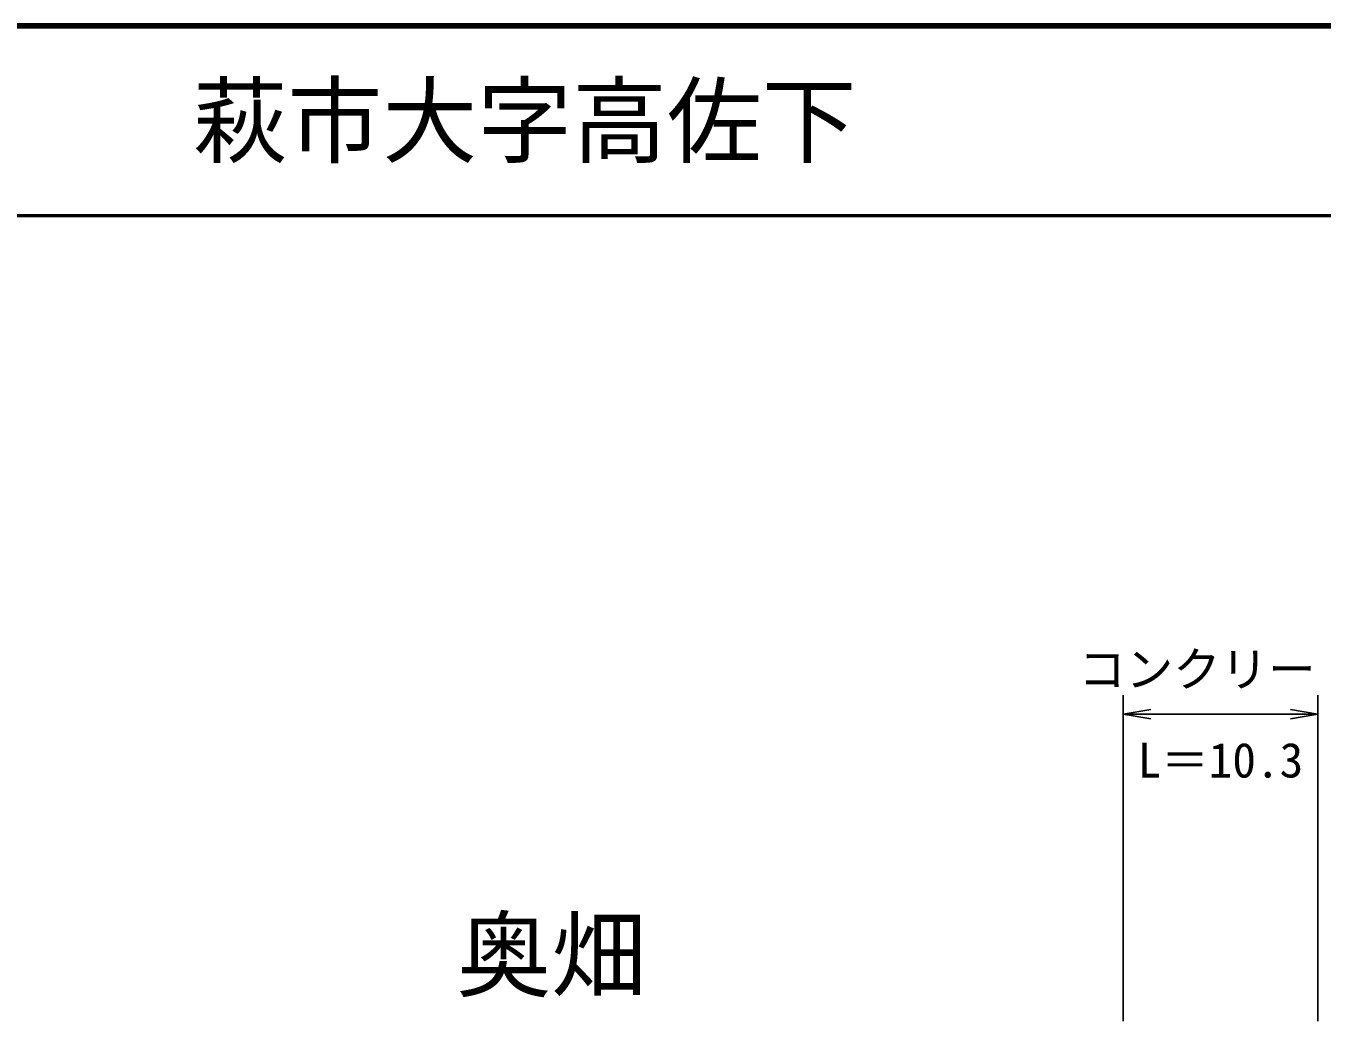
# Model space of a CAD drawing. Units: millimetres, scale not verified. Extents: x 40000 to 680000, y 20000 to 380000.
# Drawn here: x 396221 to 464581, y 327533 to 380000 of the extents above; entities that cross this region are included whole.
import ezdxf
from ezdxf.enums import TextEntityAlignment as Align

# ---------------------------------------------------------------- set-up
doc = ezdxf.new("R2010")
doc.units = ezdxf.units.MM
doc.header["$LTSCALE"] = 1000
for name, color, linetype, lineweight in [('M-STR-HTXT', 7, 'Continuous', 13), ('M-STR-STR3', 7, 'Continuous', 25), ('M-TTL', 2, 'Continuous', 140), ('M-TTL-LINE', 7, 'Continuous', 50)]:
    doc.layers.add(name, color=color, linetype=linetype, lineweight=lineweight)
doc.layers.add('M-TTL-TXT', color=7, linetype='Continuous')
doc.styles.add('ＭＳ ゴシック', font='')
doc.styles.get('ＭＳ ゴシック').set_extended_font_data('MS Gothic')

# ---------------------------------------------------------------- blocks, each defined once
blk = doc.blocks.new('open_arrow')
at = {"color": 0, "linetype": 'Continuous', "lineweight": -2}
blk.add_lwpolyline([(7.5, 1.25), (0, 0), (7.5, -1.25)], dxfattribs=at)

msp = doc.modelspace()

# ---------------------------------------------------------------- linework, layer by layer
at = {"layer": 'M-STR-STR3'}
for p, q in [((454097, 327533), (454097, 344716)), ((464361, 327533), (464361, 344716)), ((454097, 343716), (464361, 343716))]:
    msp.add_line(p, q, dxfattribs=at)
at = {"layer": 'M-TTL'}
msp.add_line((680000, 380000), (40000, 380000), dxfattribs=at)
at = {"layer": 'M-TTL-LINE'}
msp.add_line((40000, 370000), (680000, 370000), dxfattribs=at)

# ---------------------------------------------------------------- block references
at = {"layer": 'M-STR-STR3', "xscale": 193, "yscale": 193}
msp.add_blockref('open_arrow', (454097, 343716), dxfattribs=at)
at = {"layer": 'M-STR-STR3', "xscale": 193, "yscale": 193, "rotation": 180}
msp.add_blockref('open_arrow', (464361, 343716), dxfattribs=at)

# ---------------------------------------------------------------- texts
at = {"layer": 'M-STR-HTXT', "style": 'ＭＳ ゴシック'}
msp.add_text('奥畑', height=3666, dxfattribs=at).set_placement((418934, 331028), align=Align.MIDDLE_LEFT)
at = {"layer": 'M-STR-STR3', "style": 'ＭＳ ゴシック'}
for s, p in [('コンクリート', (451729, 346086)), ('L＝10.3', (454854, 341289))]:
    msp.add_text(s, height=1833, dxfattribs=at).set_placement(p, align=Align.MIDDLE_LEFT)
at = {"layer": 'M-TTL-TXT', "style": 'ＭＳ ゴシック'}
msp.add_text('萩市大字高佐下', height=3666, dxfattribs=at).set_placement((405024, 375000), align=Align.MIDDLE_LEFT)

doc.saveas('drawing.dxf')
